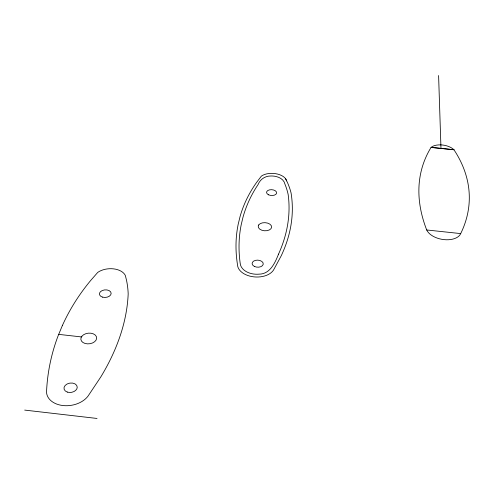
<?xml version="1.0" encoding="UTF-8"?>
<svg xmlns="http://www.w3.org/2000/svg" width="494" height="494" viewBox="0 0 494 494"><rect width="100%" height="100%" fill="white"/><g stroke="black" fill="none" stroke-linecap="round" stroke-linejoin="round"><path stroke-width="0.74" d="M278.536 254.132C275.028 262.901 270.076 274.164 258.936 274.164A15.203 9.633 2.8 0 1 249.841 273.17C245.259 271.737 240.405 268.23 240.152 263.024A310.115 183.385 14.5 0 1 241.233 224.628L242.937 217.459A309.757 183.151 14.5 0 1 258.029 184.639C260.171 179.168 265.321 175.833 271.058 176A11.529 6.576 3.5 0 1 276.146 176.537C280.154 177.426 284.112 179.97 284.995 184.274A173.468 100.813 -2.4 0 1 288.156 194.513A309.207 174.635 -6.9 0 1 278.53 254.132M426.699 229.969L460.698 233.594A236.237 134.634 1 0 0 455.573 152.263L453.943 149.756A13.375 7.07 9 0 0 441.79 144.927L440.697 144.872A13.4 7.083 9 0 0 431.064 147.397A306.49 157.598 17.5 0 0 426.699 229.969A17.772 10.38 10.3 0 0 443.952 239.615A17.772 10.38 10.3 0 0 460.698 233.594M58.706 334.37L81.485 336.933M24.7 410.094L97.04 418.461M285.588 178.674L287.286 182.169A172.394 100.282 -2.3 0 1 291.065 192.956A301.26 170.807 -6.6 0 1 281.203 255.843L274.139 268.927A18.673 11.837 2.8 0 1 253.879 276.856A18.673 11.837 2.8 0 1 237.534 264.945A302.705 179.433 14.1 0 1 238.188 224.276L240.022 216.718A302.705 179.433 14.1 0 1 256.676 182.298L261.369 176.13A14.165 8.065 3.5 0 1 285.588 178.674L286.65 180.86M438.598 75.539L440.975 148.398M62.33 325.632L58.187 335.611A347.406 249.908 11.6 0 0 46.64 389.741A22.347 15.709 -8.9 0 0 62.892 405.537A22.347 15.709 -8.9 0 0 89.037 394.607L100.77 376.99A377.867 214.927 -15.8 0 0 128.181 293.911A209.209 127.958 -11.8 0 0 126.439 279.931L125.315 275.43A16.493 10.454 -4 0 0 97.744 272.398L90.711 280.45A347.406 249.908 11.6 0 0 62.33 325.632M258.689 224.98L258.251 225.993A6.725 4.063 3.2 0 0 266.995 230.673A6.725 4.063 3.2 0 0 269.829 224.128A6.725 4.063 3.2 0 0 258.689 224.98M81.868 336.26L81.09 337.6A7.941 5.341 -6.3 0 0 90.174 343.682A7.941 5.341 -6.3 0 0 95.206 335.006A7.941 5.341 -6.3 0 0 81.868 336.26M453.937 149.713L431.052 147.397L453.943 149.756M67.295 392.088A6.681 4.693 -8.7 0 0 77.243 387.21A6.681 4.693 -8.7 0 0 67.258 383.918A6.681 4.693 -8.7 0 0 67.295 392.088M102.48 297.122A5.891 3.791 -4.5 0 0 111.156 293.269A5.891 3.791 -4.5 0 0 102.19 290.558A5.891 3.791 -4.5 0 0 102.48 297.122M254.336 266.402A5.588 3.538 2.9 0 0 263.228 264.259A5.588 3.538 2.9 0 0 255.478 260.35A5.588 3.538 2.9 0 0 254.336 266.402M268.625 194.834A5.045 2.915 3.5 0 0 276.609 193.117A5.045 2.915 3.5 0 0 269.57 189.844A5.045 2.915 3.5 0 0 268.625 194.834"/></g></svg>
